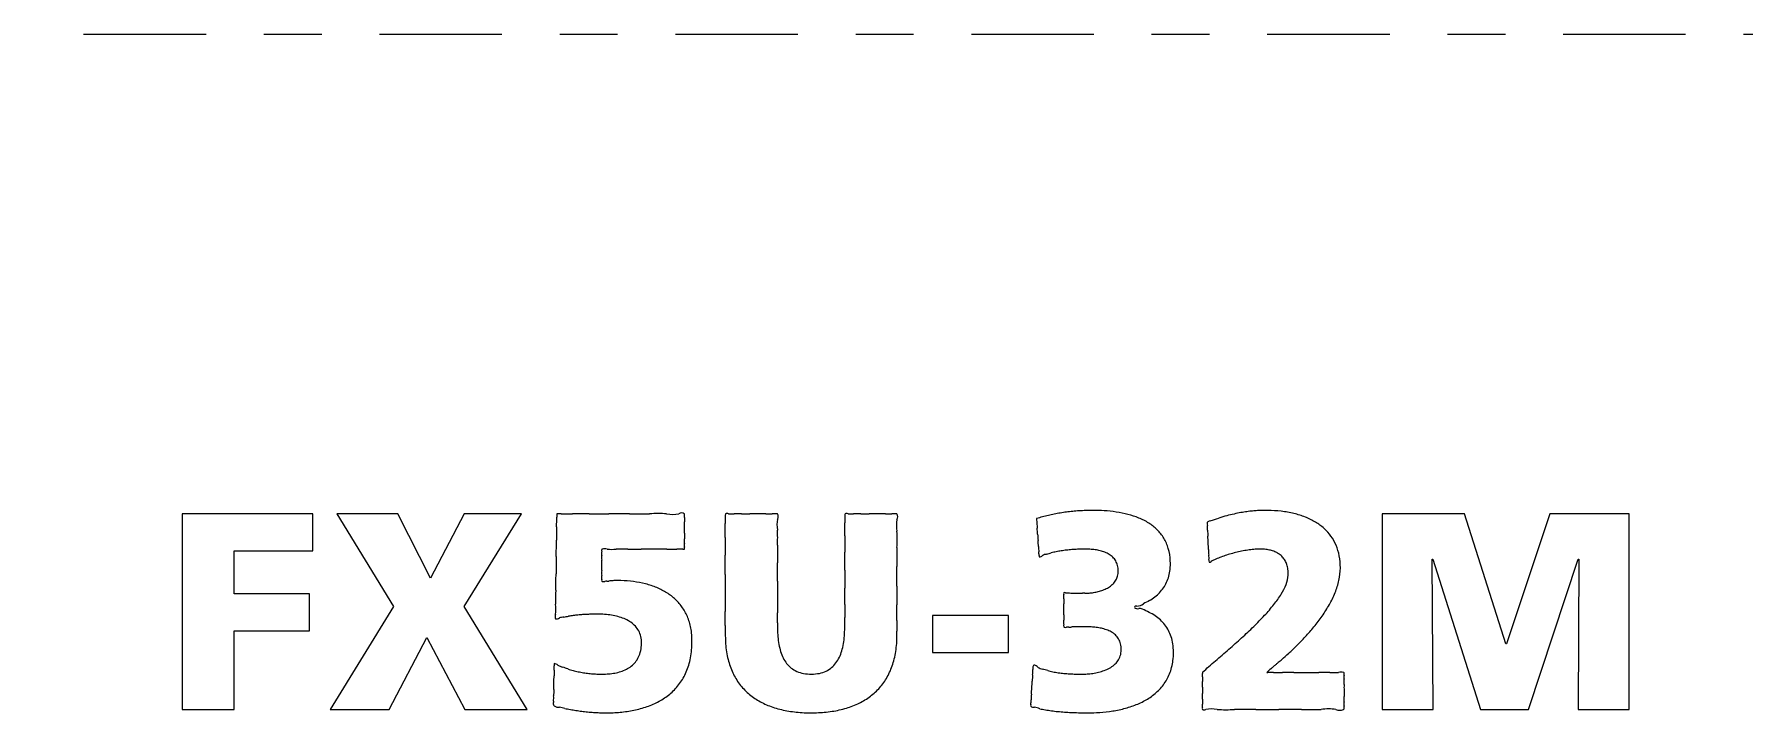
# Model space of a CAD drawing. Header units: millimetres. Extents: x -11 to 5160, y -11 to 2043.
# Drawn here: x 4013.998 to 4016.956, y 1242.99 to 1244.164 of the extents above; entities that cross this region are included whole.
import ezdxf

# ---------------------------------------------------------------- set-up
doc = ezdxf.new("R2010")
doc.units = ezdxf.units.MM
doc.linetypes.add('CENTER', pattern=[2, 1.25, -0.25, 0.25, -0.25])
doc.layers.add('Center Line', color=6, linetype='CENTER')

# ---------------------------------------------------------------- blocks, each defined once
blk = doc.blocks.new('*U151')
at = {"layer": 'Center Line'}
blk.add_line((-35.603, 0), (467.82, 0), dxfattribs=at)
blk = doc.blocks.new('FX5U-32MT ES PLC')
at = {"color": 7, "linetype": 'Continuous'}
for p, q in [((122.11436, -4.899), (120.77732, -4.899)), ((120.77732, -4.899), (120.77732, -6.89784)), ((122.11436, -5.27727), (122.11436, -4.899)), ((122.98011, -4.899), (122.35861, -4.899)), ((122.35861, -4.899), (122.93739, -5.84709)), ((123.31497, -5.5577), (122.98011, -4.899)), ((123.65879, -4.899), (123.31497, -5.5577)), ((123.65879, -5.84709), (124.24308, -4.899)), ((124.24308, -4.899), (123.65879, -4.899)), ((124.60413, -4.899), (124.60366, -4.93474)), ((124.647481, -4.899), (124.60413, -4.899)), ((129.50305, -4.94792), (129.506282, -4.9963)), ((133.87212, -4.899), (133.0329, -4.899)), ((133.0329, -4.899), (133.0329, -6.89784)), ((134.29587, -6.22811), (133.87212, -4.899)), ((134.74546, -4.899), (134.30138, -6.22811)), ((135.55333, -4.899), (134.74546, -4.899)), ((135.55333, -6.89784), (135.55333, -4.899)), ((121.30993, -5.27727), (122.11436, -5.27727)), ((121.30993, -5.71548), (121.30993, -5.27727)), ((133.54277, -5.36305), (133.54828, -5.36305)), ((133.55414, -6.89784), (133.54277, -5.36305)), ((133.54828, -5.36305), (134.03542, -6.89784)), ((134.52497, -6.89784), (135.0345, -5.36305)), ((135.0407, -5.36305), (135.03174, -6.89784)), ((135.0345, -5.36305), (135.0407, -5.36305)), ((122.08025, -5.71548), (121.30993, -5.71548)), ((122.08025, -6.09307), (122.08025, -5.71548)), ((122.93739, -5.84709), (122.28971, -6.89784)), ((124.30027, -6.89784), (123.65879, -5.84709)), ((121.30993, -6.89784), (121.30993, -6.09307)), ((121.30993, -6.09307), (122.08025, -6.09307)), ((128.07713, -6.13923), (128.07713, -6.098456)), ((129.21642, -5.93873), (128.44059, -5.93873)), ((128.44059, -5.93873), (128.44059, -6.31665)), ((129.21642, -6.31665), (129.21642, -5.93873)), ((122.89398, -6.89784), (123.27777, -6.16197)), ((123.27777, -6.16197), (123.66431, -6.89784)), ((134.30138, -6.22811), (134.29587, -6.22811)), ((128.44059, -6.31665), (129.21642, -6.31665)), ((131.19597, -6.51716), (131.19597, -6.529763)), ((120.77732, -6.89784), (121.30993, -6.89784)), ((122.28971, -6.89784), (122.89398, -6.89784)), ((123.66431, -6.89784), (124.30027, -6.89784)), ((133.0329, -6.89784), (133.55414, -6.89784)), ((134.03542, -6.89784), (134.52497, -6.89784)), ((135.03174, -6.89784), (135.55333, -6.89784))]:
    blk.add_line(p, q, dxfattribs=at)
for centre, radius, start, end in [((125.878595, -4.939205), 0.048722, 55.607977, 124.392023), ((130.052555, -6.729079), 1.863325, 97.548327, 99.490008), ((130.058314, -6.773761), 1.908377, 95.610375, 97.543503), ((130.066624, -6.858899), 1.993919, 93.710031, 95.608845), ((130.078088, -7.042701), 2.178078, 91.903481, 93.698118), ((130.081385, -7.105093), 2.240545, 90.123849, 91.934752), ((130.083188, -6.683425), 1.818885, 86.500005, 90.20935), ((130.106324, -6.295651), 1.430421, 81.522366, 86.476743), ((130.15043, -6.007759), 1.139173, 75.465584, 81.581831), ((131.892197, -6.576126), 1.715714, 100.1981, 102.533263), ((131.865647, -6.427649), 1.564882, 97.887953, 100.203852), ((131.847345, -6.296502), 1.432464, 95.604159, 97.882726), ((131.838526, -6.20794), 1.343464, 93.422246, 95.598713), ((131.836288, -6.174037), 1.309488, 91.425949, 93.413021), ((131.838277, -6.288358), 1.423823, 89.056836, 91.391506), ((131.842362, -6.250894), 1.386301, 83.402955, 89.20013), ((131.87525, -5.969672), 1.103163, 76.609393, 83.42179), ((522.166179, -10.330042), 397.599099, 179.236321, 179.256403), ((-1251.3878, 13.117358), 1376.10987, 359.244364, 359.24836), ((124.705688, 1014.71722), 1019.616221, 269.996729, 270.003271), ((124.848405, -299.496475), 294.597487, 89.983564, 90.016436), ((125.033498, 78.011181), 82.910242, 269.930491, 270.069509), ((125.24051, -27.323798), 22.425051, 89.728075, 90.271925), ((125.448984, 0.898136), 5.798034, 268.991547, 271.008453), ((125.638461, -6.307615), 1.411326, 86.448226, 93.551774), ((125.788484, -4.59698), 0.308438, 258.291746, 281.708254), ((125.868952, -4.907445), 0.038111, 359.278498, 12.801974), ((129.853095, -4.960187), 3.946099, 179.672583, 180.327417), ((125.114511, -4.922781), 0.792688, 358.926105, 1.073895), ((97.952448, -5.010146), 27.954625, 359.943823, 0.056177), ((113.499904, -5.066988), 12.407191, 359.864078, 0.135922), ((128.00361, -4.956312), 1.67953, 178.561078, 181.438922), ((126.353712, -4.911923), 0.029186, 153.718281, 184.350649), ((117.5877, -5.069332), 8.737197, 359.535422, 0.464578), ((126.3427, -4.931709), 0.03605, 65.137415, 114.862585), ((126.386147, -4.70244), 0.198585, 261.810026, 278.189974), ((126.451754, -5.775648), 0.877442, 87.562439, 92.437561), ((126.531315, -1.303372), 3.595876, 269.326898, 270.673102), ((126.616622, -22.415831), 17.516884, 89.859144, 90.140856), ((126.699466, -26.596772), 21.697809, 89.894955, 90.105045), ((126.77164, -1.259007), 3.640137, 269.49012, 270.50988), ((126.824936, -5.625367), 0.726667, 88.351663, 91.648337), ((126.846268, -4.937031), 0.038033, 73.263527, 90.646367), ((127.149302, -5.008841), 0.297437, 169.111375, 190.888625), ((126.815857, -4.926632), 0.048869, 327.824818, 32.175182), ((125.510091, -5.142504), 1.349356, 356.708375, 3.291625), ((128.572528, -4.952205), 1.028754, 177.818888, 182.181112), ((127.572745, -4.911611), 0.028262, 153.498552, 182.923134), ((122.19633, -5.057125), 5.348595, 359.295465, 0.704535), ((127.56261, -4.93094), 0.035354, 64.613326, 115.386674), ((127.606057, -4.70663), 0.194439, 261.634134, 278.365866), ((127.671664, -5.75739), 0.859201, 87.510657, 92.489343), ((127.751225, -1.364297), 3.534955, 269.315297, 270.684703), ((127.836532, -23.478447), 18.579497, 89.8672, 90.1328), ((127.919376, -20.331809), 15.432861, 89.852311, 90.147689), ((127.99155, -2.08708), 2.812106, 269.339979, 270.660021), ((128.044846, -5.462378), 0.563765, 87.875176, 92.124824), ((128.06554, -4.938613), 0.039613, 72.987609, 89.698346), ((128.388147, -5.01732), 0.316851, 168.987997, 191.012003), ((128.033158, -4.928765), 0.052147, 327.482966, 32.517034), ((130.12238, -7.026503), 2.168889, 104.93895, 106.591835), ((387.761709, 12.230175), 258.82932, 183.816161, 183.827508), ((56.860073, -9.931181), 72.81359, 3.797852, 3.845817), ((130.10116, -6.943869), 2.083577, 103.254044, 104.960935), ((130.065778, -6.795221), 1.930777, 101.403676, 103.243387), ((130.0545, -6.73975), 1.874171, 99.494877, 101.401008), ((130.219838, -5.742864), 0.865337, 67.715192, 75.512531), ((130.300732, -5.546853), 0.65329, 57.82632, 67.760927), ((130.37657, -5.426114), 0.510709, 45.493567, 57.815207), ((130.423891, -5.37633), 0.442036, 31.122352, 45.344461), ((131.300754, -5.000953), 0.056911, 167.502778, 198.010958), ((131.282775, -5.019675), 0.048742, 98.301764, 140.4493), ((130.96225, -5.056688), 0.286928, 357.875451, 7.638285), ((121.206355, 25.981216), 32.54934, 288.020515, 288.183467), ((131.892879, -6.644053), 1.781761, 104.557141, 107.276455), ((131.960961, -6.878507), 2.025812, 102.575858, 104.754175), ((131.92925, -5.744768), 0.871867, 68.590282, 76.638756), ((131.995234, -5.576936), 0.691531, 59.090103, 68.60403), ((132.059025, -5.469985), 0.567001, 48.046096, 59.069021), ((132.103813, -5.419), 0.499143, 35.75953, 47.956929), ((12.710631, -3.781175), 111.898553, 359.203898, 359.288826), ((126.054034, -5.222128), 0.148134, 172.825509, 187.174491), ((128.639222, -5.125045), 2.732312, 179.399761, 180.600239), ((125.242731, -5.178648), 0.664798, 357.846645, 2.153355), ((164.138117, -5.230132), 37.813614, 179.863696, 180.136304), ((132.383123, -5.309879), 5.526634, 179.067973, 180.932027), ((150.636732, -5.206402), 23.092363, 179.792798, 180.207202), ((126.642458, -5.161301), 1.437098, 356.670716, 3.329284), ((149.153634, -3.828549), 19.681521, 183.728068, 183.915602), ((124.448334, -5.542105), 5.083174, 3.474392, 4.169278), ((130.755375, -5.178051), 1.234481, 182.60007, 185.0436), ((130.417116, -5.378022), 0.448714, 16.117331, 30.860139), ((132.505814, -5.03746), 1.257188, 181.361194, 184.152542), ((123.737604, -5.523965), 7.524722, 2.501112, 3.012624), ((126.744866, -5.446139), 4.517245, 2.334255, 3.179481), ((132.114674, -5.409863), 0.484991, 22.950134, 35.63333), ((132.061602, -5.430248), 0.541814, 10.792409, 22.746858), ((154.860043, -5.821737), 30.26556, 179.08024, 179.412484), ((125.08808, -5.274935), 0.028067, 156.558622, 203.441378), ((125.690071, -5.348276), 0.628207, 177.792143, 182.207857), ((125.074692, -5.275884), 0.017308, 113.740303, 135.58176), ((124.920609, -5.305087), 0.142987, 352.369245, 7.630755), ((121.670366, -5.399286), 3.39207, 359.547164, 0.452836), ((125.09274, -5.34024), 0.084011, 72.676607, 107.323393), ((125.163613, -4.807001), 0.455354, 264.220061, 275.779939), ((125.269539, -7.267409), 2.008267, 88.285991, 91.714009), ((125.397255, 3.33467), 8.594976, 269.549043, 270.450957), ((125.533498, -341.38897), 336.128937, 89.988307, 90.011693), ((125.665004, -14.504698), 9.244872, 89.610103, 90.389897), ((125.778509, -3.247964), 2.012712, 268.55957, 271.44043), ((125.860751, -5.657135), 0.398354, 85.44336, 94.55664), ((125.898239, -5.238425), 0.022391, 254.879453, 293.201744), ((125.883636, -5.249817), 0.025162, 338.58345, 21.41655), ((-29.076677, -5.419602), 155.401319, 359.96331, 0.03669), ((105.37434, -5.493222), 21.483083, 359.750777, 0.249223), ((35.874127, -5.382294), 91.67044, 359.94226, 0.05774), ((133.959413, -5.341597), 5.88308, 179.056852, 180.943148), ((129.260566, -5.323033), 0.267602, 359.814232, 7.829437), ((129.567663, -5.329245), 0.039856, 172.292846, 195.350823), ((129.531825, -5.295789), 0.044084, 266.62353, 317.448196), ((129.629041, -5.445896), 0.136609, 99.159966, 118.288374), ((129.153098, -3.581109), 1.788551, 284.711142, 286.252354), ((129.836927, -5.999774), 0.725129, 100.64443, 104.639801), ((129.986645, -6.729702), 1.470204, 99.070178, 101.124325), ((129.9612, -6.58908), 1.327332, 96.587743, 98.942472), ((129.985425, -6.788439), 1.528155, 94.530347, 96.632496), ((129.990638, -6.857635), 1.597546, 92.467239, 94.520677), ((129.992022, -6.875643), 1.615597, 90.427971, 92.488791), ((129.990701, -6.335787), 1.07575, 87.670127, 90.57238), ((130.003895, -5.987725), 0.72744, 83.361384, 87.593987), ((130.024685, -5.81455), 0.553023, 77.933986, 83.426745), ((130.056558, -5.667135), 0.402202, 70.670339, 77.984394), ((130.093341, -5.563194), 0.291945, 61.071885, 70.730038), ((130.128441, -5.499742), 0.219432, 48.701104, 61.079149), ((130.151669, -5.472564), 0.183684, 33.878067, 48.549532), ((130.151338, -5.471614), 0.183432, 18.152763, 33.57391), ((130.108897, -5.48416), 0.227673, 3.894962, 17.825315), ((130.319222, -5.403825), 0.549928, 2.444916, 15.868645), ((130.321865, -5.409541), 0.547562, 353.80588, 3.054305), ((132.174699, -5.247877), 0.916448, 180.892736, 184.621), ((131.057093, -5.354633), 0.206776, 356.351897, 9.161839), ((131.299433, -5.379157), 0.037736, 162.468652, 203.045084), ((131.263707, -5.35931), 0.034634, 271.655849, 310.013301), ((131.479979, -5.727547), 0.392942, 111.936641, 119.58525), ((132.034599, -6.9988), 1.779788, 111.371326, 113.209927), ((131.770531, -6.345643), 1.075344, 107.7195, 110.950755), ((131.884849, -6.689496), 1.437683, 105.378937, 107.888478), ((131.863846, -6.615769), 1.361026, 102.65144, 105.349552), ((131.852766, -6.563399), 1.307501, 99.875113, 102.680323), ((131.822221, -6.385021), 1.126527, 96.708076, 99.900534), ((131.80178, -6.211809), 0.952114, 93.069223, 96.703983), ((131.786915, -5.894895), 0.634862, 88.228201, 93.260979), ((131.792118, -5.698584), 0.438485, 81.556864, 88.114564), ((131.804997, -5.6123), 0.351245, 73.814414, 81.568458), ((131.823738, -5.548026), 0.284295, 64.730211, 73.830798), ((131.844091, -5.50472), 0.236444, 54.198833, 64.71054), ((131.859718, -5.482609), 0.20937, 42.468713, 54.127735), ((131.863195, -5.478793), 0.204229, 30.206932, 42.337563), ((131.849005, -5.486617), 0.22043, 18.257526, 30.108804), ((131.991445, -5.445583), 0.613604, 359.439081, 10.972294), ((116.771133, -5.49261), 7.824964, 358.630287, 359.862437), ((125.086624, -5.577255), 0.026737, 155.317448, 204.682552), ((125.66353, -5.503914), 0.601687, 177.694777, 182.305223), ((121.903822, -5.452904), 3.158622, 359.513695, 0.486305), ((124.926612, -5.547103), 0.13704, 352.035984, 7.964016), ((125.072402, -5.572729), 0.018645, 237.302856, 270.690791), ((125.142937, -6.030627), 0.443618, 93.424706, 96.153442), ((125.006843, -4.19904), 1.393079, 274.512121, 275.314301), ((125.420199, -8.810346), 3.236728, 94.721638, 95.03964), ((125.413295, -8.674917), 3.101193, 94.495511, 94.800487), ((125.276127, -6.934627), 1.355505, 93.841474, 94.481122), ((125.237255, -6.350226), 0.769813, 92.838514, 93.868846), ((125.226003, -6.13031), 0.54961, 91.484376, 92.802238), ((125.227816, -6.367619), 0.786898, 87.796637, 91.168752), ((125.218494, -6.910358), 1.329645, 82.681601, 88.294419), ((1175.552768, -5.618628), 1049.228163, 179.994566, 180.005434), ((214.975015, -5.674791), 88.11784, 179.942701, 180.057299), ((453.807488, -5.567056), 326.262981, 179.983777, 180.016223), ((105.365844, -5.539094), 22.711509, 359.746058, 0.253942), ((130.15717, -5.484587), 0.181388, 317.842594, 332.524), ((130.16983, -5.491999), 0.166738, 332.776888, 349.202764), ((130.128804, -5.486793), 0.208029, 349.911054, 4.991177), ((130.460337, -5.429152), 0.407337, 335.391969, 344.695601), ((130.422848, -5.419162), 0.446134, 344.728925, 353.634999), ((131.741287, -5.500291), 0.331711, 338.866766, 355.439019), ((131.795847, -5.503111), 0.27608, 7.719994, 18.052061), ((131.777688, -5.508534), 0.294817, 356.473336, 8.290198), ((131.841062, -5.414319), 0.767627, 337.779561, 347.619045), ((131.967432, -5.445014), 0.637622, 347.878423, 359.409063), ((126.495351, -5.776763), 1.903967, 177.0765, 181.416224), ((125.07511, -5.478505), 0.112895, 268.739925, 280.346002), ((125.25557, -6.605106), 1.022158, 75.525389, 82.563273), ((125.299681, -6.438206), 0.849531, 67.468685, 75.592465), ((125.361182, -6.290122), 0.689184, 57.852514, 67.473899), ((125.419827, -6.196392), 0.57862, 46.695552, 57.830685), ((495.151753, -5.808098), 368.827154, 179.986026, 180.013974), ((617.973837, -5.836844), 491.116623, 179.991375, 180.008625), ((-502.972619, -5.742948), 630.517144, 359.992411, 0.007589), ((211.951412, -5.73468), 83.874335, 179.935155, 180.064845), ((129.807513, -5.716972), 0.028544, 157.877875, 202.122125), ((129.790789, -5.730228), 0.025898, 74.92627, 112.040926), ((129.626595, -5.747237), 0.155703, 352.799803, 7.200197), ((129.844542, -5.250309), 0.457336, 264.099063, 267.639591), ((130.020572, -2.228169), 3.484541, 266.794181, 267.232309), ((129.906232, -4.483817), 1.226014, 267.479482, 268.664991), ((129.921696, -3.904096), 1.80594, 268.603028, 269.377691), ((129.924928, -3.522015), 2.188033, 269.401716, 270.024702), ((129.924273, -1.800555), 3.909493, 270.023429, 270.367613), ((129.844043, 10.717565), 16.42787, 270.367307, 270.449256), ((130.020659, -11.69883), 5.98922, 90.229433, 90.457348), ((130.000332, -4.814142), 0.895523, 269.766094, 271.818971), ((130.009509, -5.25083), 0.458787, 272.40457, 278.046634), ((130.002664, -5.19004), 0.51994, 277.855808, 283.181953), ((130.015444, -5.243717), 0.464763, 283.156879, 289.295599), ((130.041948, -5.317915), 0.385975, 289.221867, 296.612778), ((130.081389, -5.395814), 0.298661, 296.542456, 305.888848), ((130.123747, -5.45398), 0.226707, 305.833487, 317.777865), ((130.467835, -5.451849), 0.384054, 299.401101, 309.366039), ((130.418558, -5.381896), 0.469432, 308.600468, 316.524709), ((130.469558, -5.432651), 0.397504, 316.775665, 326.011794), ((130.470767, -5.433384), 0.396093, 326.001907, 335.320222), ((131.074381, -5.146862), 1.089304, 321.445944, 328.256351), ((131.507203, -5.411133), 0.582198, 327.963349, 338.988233), ((131.56944, -5.305806), 1.060116, 330.557612, 337.902037), ((124.648954, -5.950484), 0.062886, 158.095727, 200.396997), ((124.180211, -5.870014), 0.414337, 352.091481, 6.401243), ((125.006728, -7.840824), 1.916541, 95.590469, 97.023732), ((124.99029, -7.695796), 1.770602, 93.967572, 95.518269), ((125.008052, -7.940303), 2.015753, 92.628377, 93.990348), ((125.019119, -8.196434), 2.272122, 91.402564, 92.610974), ((125.020048, -8.16057), 2.236292, 90.220914, 91.448851), ((125.019811, -7.102914), 1.178649, 87.31139, 90.407593), ((125.03408, -6.740757), 0.816226, 82.1963, 87.119421), ((125.051355, -6.623375), 0.697586, 76.623683, 82.293006), ((125.459359, -6.15326), 0.520118, 34.275401, 46.605764), ((125.457695, -6.152672), 0.521164, 21.418538, 34.118971), ((53.090598, -5.968898), 73.234046, 359.944574, 0.055426), ((87.449014, -5.961635), 39.408239, 359.92605, 0.07395), ((400.097757, -5.892225), 272.553245, 179.986175, 180.013825), ((-169.72702, -5.909242), 297.804161, 359.984679, 0.015321), ((130.475239, -5.792216), 0.694636, 177.899192, 182.100808), ((130.527765, -5.959087), 0.747161, 177.974868, 182.025132), ((126.1186, -5.846274), 3.662582, 359.552674, 0.447326), ((125.756909, -5.903777), 4.024265, 359.58842, 0.41158), ((130.519292, -5.861805), 0.020306, 68.550283, 144.211504), ((130.531032, -5.832319), 0.036615, 219.601427, 293.898772), ((130.519805, -5.719686), 0.123413, 273.210965, 307.313318), ((130.540574, -6.002237), 0.136545, 55.274355, 87.779184), ((133.065062, -10.60016), 5.382722, 116.582442, 117.319942), ((127.922152, -11.520001), 6.242298, 63.741017, 64.410217), ((130.500488, -6.254737), 0.380052, 50.547048, 61.139978), ((129.555849, -3.825739), 3.103512, 314.217538, 317.155273), ((130.466498, -4.666951), 1.863791, 317.079111, 321.555531), ((131.272723, -5.139322), 1.400348, 324.927726, 330.593112), ((124.595372, -5.901938), 0.070667, 265.64856, 299.611635), ((124.704096, -6.199514), 0.247404, 96.175552, 107.356813), ((124.002871, -1.915819), 4.093695, 279.485177, 280.158026), ((124.903685, -7.045308), 1.114405, 96.766979, 99.234492), ((125.088072, -6.470394), 0.540262, 69.574079, 76.65863), ((125.134009, -6.348246), 0.409762, 60.693468, 69.632663), ((125.18258, -6.262081), 0.31085, 49.456581, 60.726339), ((125.22132, -6.216343), 0.250911, 35.799141, 49.390034), ((125.237963, -6.203328), 0.229801, 20.530632, 35.59436), ((125.399949, -6.174195), 0.582782, 9.09975, 21.315196), ((125.207677, -6.201417), 0.776948, 358.255684, 8.83955), ((140.293948, -6.081918), 13.969402, 179.827017, 180.172983), ((131.973379, -6.031424), 5.116194, 179.788051, 180.211949), ((128.244475, -6.047999), 1.387257, 180.097103, 183.58018), ((126.477757, -6.061381), 1.066596, 354.30507, 358.758939), ((125.326678, -6.041201), 2.217848, 358.881785, 0.126661), ((71.831693, -5.997145), 55.712841, 359.959735, 0.040265), ((1158.283943, -6.043667), 1030.206814, 179.996953, 180.003047), ((129.813274, -6.040593), 0.034707, 158.107934, 201.892066), ((129.610565, -6.006571), 0.171803, 352.951899, 7.048101), ((129.793712, -6.043538), 0.016116, 218.33151, 249.377842), ((129.796847, -6.016842), 0.042699, 258.090338, 287.210668), ((129.827121, -6.210824), 0.154208, 88.279006, 96.56825), ((129.817299, -5.368458), 0.68838, 271.203065, 273.127069), ((129.916815, -7.580182), 1.525628, 91.428591, 92.327748), ((130.130438, -14.8078), 8.75639, 91.48482, 91.646909), ((129.998271, -9.867712), 3.814537, 91.038427, 91.423019), ((130.004073, -10.094267), 4.04116, 90.687575, 91.062457), ((130.014197, -11.199541), 5.146478, 90.348899, 90.652619), ((129.999384, -7.941371), 1.888284, 89.554818, 90.501452), ((130.005741, -6.974431), 0.921325, 86.59471, 89.482927), ((130.0165, -6.7958), 0.742371, 82.641566, 86.604652), ((130.03728, -6.639), 0.584201, 77.409943, 82.693233), ((130.070223, -6.493805), 0.435317, 70.321035, 77.475994), ((130.11141, -6.380009), 0.314297, 60.664769, 70.405122), ((130.152982, -6.306414), 0.229773, 47.71691, 60.710934), ((130.459765, -6.312788), 0.450785, 42.531503, 51.238985), ((130.497972, -6.27542), 0.397374, 32.470717, 42.285104), ((130.488322, -6.281503), 0.408781, 22.781565, 32.463939), ((128.159181, -2.394861), 5.103034, 312.350795, 314.252527), ((130.588422, -4.621321), 2.259219, 317.238061, 320.642611), ((130.931596, -4.901618), 1.816123, 320.614273, 324.974147), ((125.128513, -6.225675), 0.340228, 341.839441, 353.868521), ((125.211532, -6.211483), 0.257418, 5.677771, 20.167316), ((125.120919, -6.219943), 0.348424, 353.064671, 5.587983), ((125.112908, -6.208659), 0.871511, 347.922629, 358.921227), ((128.040888, -6.126094), 1.71628, 179.93319, 182.764949), ((127.271218, -6.159748), 0.945888, 182.977727, 192.734906), ((127.754663, -6.076949), 0.896595, 183.688338, 188.833655), ((127.524688, -6.113674), 0.663708, 188.749688, 195.314338), ((126.959149, -6.133264), 0.579362, 341.531397, 348.867187), ((126.732493, -6.088165), 0.810461, 348.832772, 354.402168), ((127.091591, -6.151066), 0.98561, 350.895553, 0.688096), ((130.182418, -6.273381), 0.18553, 31.513641, 47.578881), ((130.181582, -6.272102), 0.185581, 13.991214, 31.042229), ((130.142596, -6.281116), 0.225591, 357.738776, 13.818622), ((130.465004, -6.290841), 0.433896, 13.259633, 22.72616), ((130.398689, -6.305715), 0.501855, 4.508803, 13.175883), ((130.283582, -6.314408), 0.617289, 353.870128, 4.473363), ((115.699448, 11.718913), 23.930366, 310.783026, 311.211403), ((125.691016, 0.306571), 8.762209, 311.22712, 312.378192), ((129.950874, -4.005916), 3.145576, 312.531293, 314.596204), ((130.262043, -4.320861), 2.702839, 314.586649, 317.259349), ((124.624387, -6.441465), 0.047318, 165.365442, 192.262813), ((124.294229, -6.467803), 0.284387, 354.344971, 3.283283), ((124.578601, -6.478555), 0.049045, 43.089582, 89.99646), ((124.715294, -6.272913), 0.199517, 239.628965, 255.503279), ((125.190509, -6.233418), 0.282022, 302.081997, 314.105193), ((125.207698, -6.25215), 0.25661, 314.260132, 327.674595), ((125.197879, -6.246946), 0.267691, 327.857308, 341.538005), ((125.295921, -6.24736), 0.684452, 335.492704, 347.885168), ((127.106581, -6.198225), 0.776821, 192.643624, 203.411894), ((127.344589, -6.163328), 0.47689, 195.275423, 203.857946), ((127.232804, -6.212908), 0.354603, 203.836897, 214.7374), ((127.176047, -6.25177), 0.285818, 214.818707, 227.891873), ((127.235553, -6.261244), 0.272226, 306.433397, 320.124634), ((127.197625, -6.230588), 0.320989, 320.265595, 332.094545), ((127.108614, -6.183543), 0.421668, 332.105998, 341.577783), ((127.375285, -6.228988), 0.691057, 329.446867, 341.006611), ((127.214215, -6.176032), 0.860596, 341.163025, 351.244937), ((129.54555, -6.476561), 0.080522, 163.713479, 189.261803), ((129.491381, -6.462672), 0.024701, 135.757509, 159.395032), ((129.476376, -6.495798), 0.050431, 33.995352, 93.058435), ((130.111458, -6.227178), 0.283396, 298.909256, 310.445034), ((130.153125, -6.27629), 0.21899, 310.484201, 325.0472), ((130.171631, -6.290353), 0.195768, 325.317927, 341.924915), ((130.146796, -6.28421), 0.221291, 342.40791, 358.496415), ((130.315949, -6.323394), 0.584174, 340.477617, 354.407417), ((87.121448, 44.680235), 67.555434, 310.724315, 310.875237), ((138.064173, -13.602325), 9.420325, 130.541201, 130.727859), ((113.144074, 15.482447), 28.880271, 310.606276, 310.662784), ((151.17617, -28.796495), 29.489798, 130.611862, 130.657198), ((126.906609, -0.485606), 7.799853, 310.578546, 310.690514), ((129.743797, -3.788206), 3.445913, 310.722596, 311.027416), ((129.65548, -3.684914), 3.581809, 311.008587, 312.542208), ((114.912297, -6.45946), 9.663682, 358.605099, 359.023155), ((117.97593, -6.453323), 6.600856, 358.516528, 359.111726), ((125.871884, -6.552553), 1.295895, 177.49114, 180.137114), ((122.997787, -11.297147), 5.110772, 70.340937, 70.956628), ((124.962512, -5.744606), 0.779299, 251.649507, 255.681234), ((125.07523, -5.334874), 1.204205, 255.306176, 257.914219), ((125.046903, -5.457492), 1.078376, 258.021844, 260.936931), ((125.0596, -5.381645), 1.155276, 260.907628, 263.633891), ((125.061694, -5.361727), 1.175303, 263.640084, 266.327262), ((125.065285, -5.3033), 1.233841, 266.334661, 268.903022), ((125.062738, -5.58081), 0.956337, 268.737281, 272.355309), ((125.072313, -5.836764), 0.700206, 272.433233, 277.684188), ((125.090891, -5.970183), 0.565501, 277.626298, 284.04399), ((125.1217, -6.092221), 0.439635, 284.008315, 292.061085), ((125.157711, -6.180683), 0.344124, 292.036249, 302.045245), ((125.375727, -6.28177), 0.597565, 322.261071, 335.320614), ((126.997957, -6.243737), 0.659057, 203.533253, 215.364807), ((126.972245, -6.260313), 0.628497, 215.489156, 227.486), ((127.162107, -6.265631), 0.26619, 228.117302, 242.314133), ((127.174405, -6.239605), 0.294953, 242.54766, 256.2882), ((127.196158, -6.145273), 0.391754, 256.467768, 268.159177), ((127.202052, -6.108817), 0.428407, 267.527919, 278.786695), ((127.218281, -6.210836), 0.325107, 278.706592, 291.714207), ((127.237286, -6.261624), 0.270894, 291.95391, 306.186234), ((127.425685, -6.257465), 0.63318, 317.333846, 329.347585), ((120.295686, -6.079531), 9.17835, 356.272063, 356.70322), ((131.096836, -6.675533), 1.639409, 175.358597, 177.616685), ((129.08271, -6.492767), 0.383382, 352.490146, 0.485137), ((129.587075, -6.360949), 0.126965, 237.141264, 260.388857), ((128.755078, -9.281028), 2.910128, 72.782804, 73.822564), ((129.779609, -5.906565), 0.616711, 254.659951, 259.728803), ((129.898562, -5.314767), 1.22029, 259.187703, 261.829679), ((129.897961, -5.296804), 1.237989, 261.975339, 264.655442), ((129.93043, -4.967901), 1.568488, 264.593634, 266.763698), ((129.957993, -4.441187), 2.095919, 266.824285, 268.484112), ((129.955088, -4.79449), 1.742674, 268.272282, 270.304506), ((129.95967, -5.616678), 0.920474, 270.291331, 273.693087), ((129.969578, -5.801122), 0.735777, 273.848279, 278.42138), ((129.982117, -5.877606), 0.658282, 278.316722, 283.591788), ((130.016082, -6.016345), 0.515448, 283.546189, 290.28028), ((130.061416, -6.13749), 0.386099, 290.201093, 298.975769), ((130.377703, -6.333431), 0.523968, 311.437202, 325.089717), ((130.396187, -6.348593), 0.500137, 325.302218, 340.126665), ((359.020256, -6.588205), 227.824287, 179.993816, 180.006184), ((-657.152297, -6.54669), 788.348267, 359.99877, 0.00123), ((67.058348, -6.642076), 64.137629, 359.973841, 0.026159), ((131.870576, -6.532777), 0.022488, 117.665428, 143.603632), ((131.858934, -6.501257), 0.019291, 250.4374, 284.770574), ((131.778588, -6.402744), 0.137024, 306.521491, 314.747569), ((131.892324, -6.914399), 0.395515, 85.871848, 94.128152), ((132.285231, -6.957868), 0.614684, 129.409818, 131.859242), ((130.284035, -4.582707), 2.491204, 310.29007, 310.97899), ((131.967224, -4.470053), 2.050383, 268.702519, 271.297481), ((132.071879, -15.808309), 9.288582, 89.64083, 90.35917), ((132.193976, 174.930151), 181.450072, 269.979832, 270.020168), ((132.321203, 5.875926), 12.395998, 269.707155, 270.292845), ((132.441247, -9.361117), 2.841772, 88.856985, 91.143015), ((132.541798, -5.873388), 0.648008, 266.118783, 273.881217), ((132.610541, -6.639016), 0.121677, 78.200658, 101.799342), ((132.631014, -6.537861), 0.018484, 52.68221, 76.202529), ((132.784278, -6.567933), 0.143598, 171.600691, 188.399309), ((132.617424, -6.535059), 0.027503, 334.365682, 25.634318), ((132.00997, -6.616017), 0.632831, 357.544856, 2.455144), ((124.177005, -6.779196), 0.395201, 354.895169, 2.733085), ((126.26848, -6.762637), 1.696726, 177.705433, 179.922821), ((125.325706, -6.217756), 0.67846, 298.414693, 309.486845), ((125.374559, -6.278642), 0.600406, 309.583648, 322.093264), ((126.997575, -6.230674), 0.667463, 227.60258, 238.951414), ((127.05329, -6.136538), 0.776848, 239.011815, 249.122576), ((127.372744, -6.182685), 0.724723, 294.777363, 305.424139), ((127.418924, -6.249198), 0.643756, 305.506046, 317.200649), ((129.167063, -6.804824), 0.279938, 352.154672, 0.820611), ((130.730751, -6.8506), 1.284745, 175.196121, 177.779161), ((122.839009, -6.303718), 6.626089, 356.198669, 356.776614), ((130.221579, -6.101202), 0.804982, 290.668727, 299.860888), ((130.310651, -6.255949), 0.626431, 299.842719, 311.344842), ((132.29021, -6.818514), 1.094539, 178.661042, 181.338958), ((148.551714, -6.702371), 17.355772, 179.897619, 180.102381), ((126.705252, -6.763161), 4.490816, 359.620088, 0.379912), ((135.748246, -6.673424), 3.106173, 179.441121, 180.558879), ((137.969033, -6.734265), 5.3269, 179.671476, 180.328524), ((131.760146, -6.792653), 0.882514, 358.191926, 1.808074), ((124.650634, -6.833815), 0.082327, 166.33114, 191.297115), ((124.601905, -6.839484), 0.03367, 198.096203, 223.154063), ((124.622514, -6.792153), 0.083612, 237.299349, 276.158553), ((124.58395, -7.227978), 0.355885, 73.24177, 82.324219), ((124.869629, -6.095252), 0.812839, 256.98431, 261.013583), ((125.558519, -2.265126), 4.704275, 260.012776, 260.719475), ((125.099371, -5.019181), 1.912244, 260.989022, 262.756454), ((125.125592, -4.833173), 2.100075, 262.686649, 264.325045), ((125.108603, -4.997386), 1.934987, 264.344828, 266.157976), ((125.107228, -5.017539), 1.914786, 266.158616, 268.030079), ((125.104778, -5.099562), 1.832728, 268.018478, 270.019134), ((125.106952, -5.344704), 1.587587, 269.943624, 275.203652), ((125.133958, -5.636773), 1.294272, 275.185727, 281.507972), ((125.185684, -5.887315), 1.038447, 281.469215, 289.118593), ((125.255291, -6.087119), 0.826866, 289.095918, 298.398584), ((127.117482, -5.967919), 0.957273, 249.129384, 257.815981), ((127.172924, -5.711653), 1.219467, 257.81091, 265.105576), ((127.199696, -5.421526), 1.510822, 265.032749, 271.330441), ((127.207714, -5.517717), 1.414483, 271.096215, 277.649203), ((127.249632, -5.82996), 1.099439, 277.65009, 285.51442), ((127.309392, -6.044384), 0.876843, 285.499468, 294.748484), ((129.488284, -6.855745), 0.045706, 163.854002, 189.121281), ((129.476358, -6.82862), 0.047789, 225.990263, 276.051133), ((129.415685, -7.240553), 0.370287, 71.204567, 79.778236), ((129.675109, -6.342169), 0.565477, 255.653072, 261.649709), ((129.985119, -4.565983), 2.368357, 260.469587, 261.983892), ((129.888038, -5.191826), 1.735114, 262.276383, 264.443195), ((129.961198, -4.478325), 2.452349, 264.356139, 265.94925), ((129.985313, -4.129419), 2.802087, 265.961373, 267.39846), ((130.014308, -3.49168), 3.440484, 267.398143, 268.595198), ((130.019519, -3.376706), 3.555553, 268.556682, 269.732575), ((130.018812, -4.818801), 2.113479, 269.569255, 272.585427), ((130.040879, -5.404172), 1.527715, 272.74898, 277.754183), ((130.070442, -5.605043), 1.324693, 277.65945, 283.471905), ((130.136802, -5.879248), 1.042573, 283.436008, 290.722483), ((131.232574, -6.889189), 0.037528, 167.256392, 192.743608), ((131.213161, -6.866171), 0.035707, 241.220387, 297.510889), ((130.957124, -6.862501), 0.239555, 355.592437, 4.407563), ((131.288017, -7.231966), 0.339184, 80.091909, 99.908091), ((131.435724, -5.252398), 1.647866, 266.892023, 273.107977), ((131.634126, -13.533909), 6.636965, 89.058472, 90.941528), ((131.860693, 8.93157), 15.829846, 269.574678, 270.425322), ((132.092893, -15.81653), 8.919427, 89.263234, 90.736766), ((132.308194, -4.505745), 2.39421, 267.591609, 272.408391), ((132.484065, -7.435008), 0.542414, 82.02432, 97.97568), ((132.597974, -6.808722), 0.097137, 246.555001, 293.444999), ((132.622952, -6.87883), 0.023415, 305.719316, 325.375855), ((132.842604, -6.8427), 0.201611, 173.677531, 186.322469), ((132.604082, -6.878518), 0.040495, 340.352724, 19.647276)]:
    blk.add_arc(centre, radius, start, end, dxfattribs=at)
blk = doc.blocks.new('*U224')
for name, p in [('FX5U-32MT ES PLC', (16.848, 110)), ('*U151', (0, 110))]:
    blk.add_blockref(name, p)

msp = doc.modelspace()

# ---------------------------------------------------------------- block references
at = {"xscale": 0.1693510201669083, "yscale": 0.1693510201669083, "zscale": 0.1693510201669083}
msp.add_blockref('*U224', (3990.9468, 1225.5354), dxfattribs=at)

doc.saveas('drawing.dxf')
